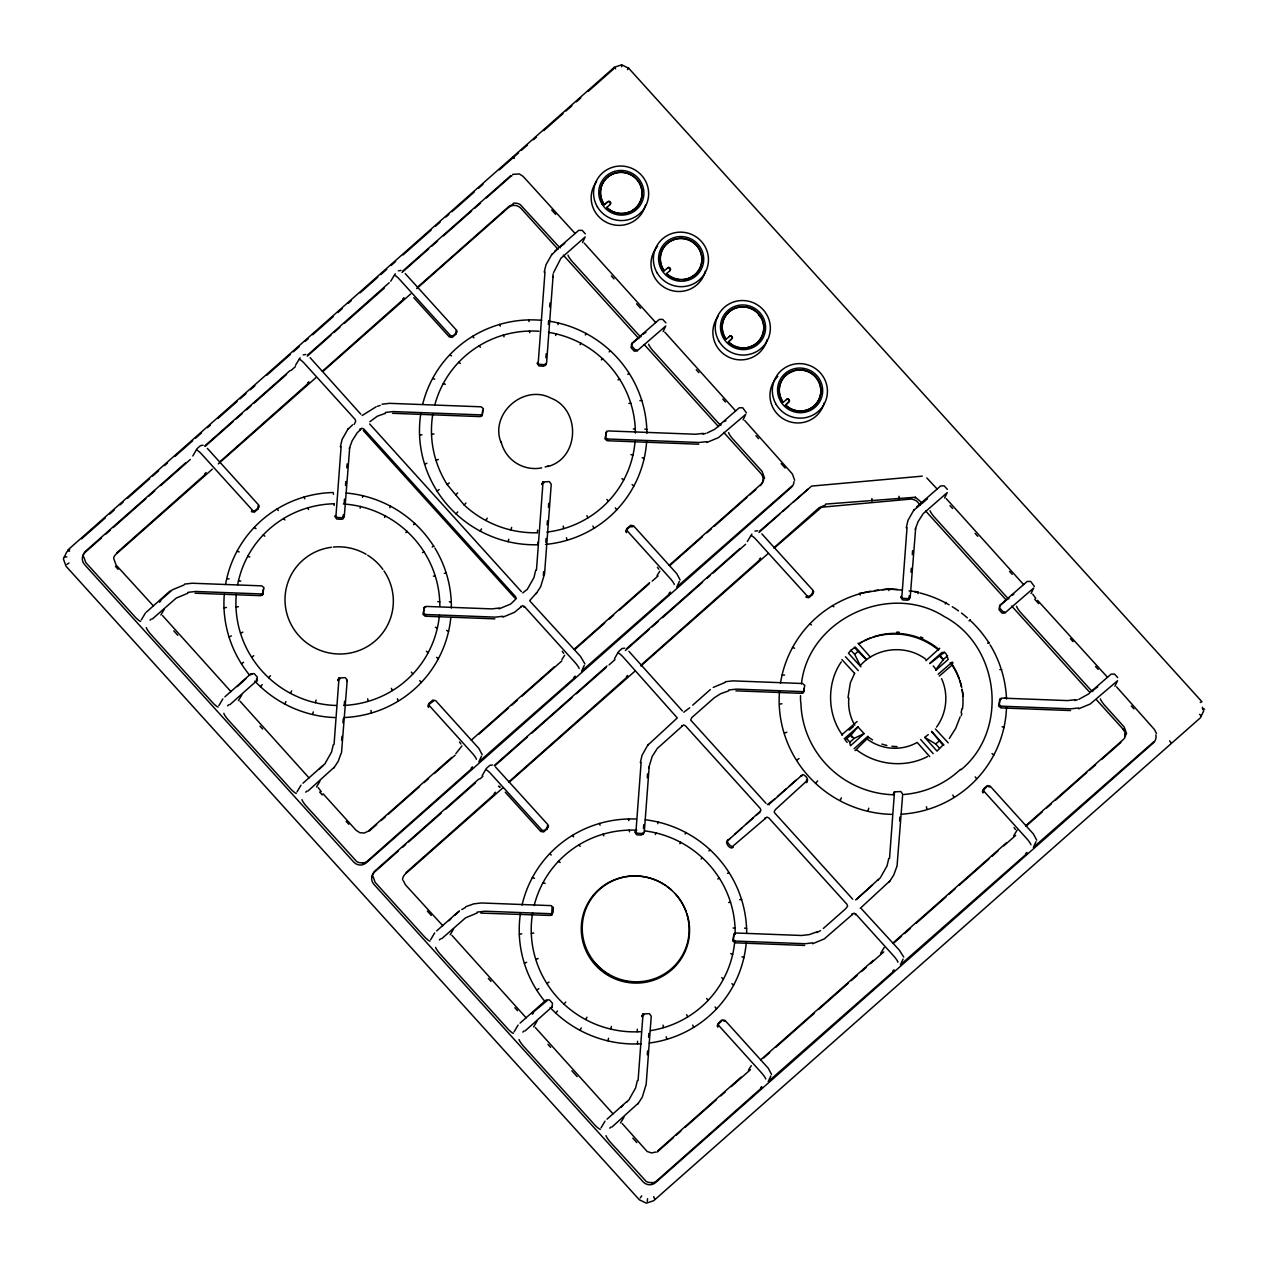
<?xml version="1.0" encoding="UTF-8"?>
<svg xmlns="http://www.w3.org/2000/svg" width="1268" height="1268" viewBox="0 0 1268 1268"><rect width="100%" height="100%" fill="white"/><g stroke="black" fill="none" stroke-linecap="round" stroke-linejoin="round"><path stroke-width="1.5" d="M621.685 66.792L621.621 64.826L614.267 67.331L67.632 550.169L69.597 551.152M360.445 506.423L360.128 508.183M362.791 495.582L362.489 497.341M555.97 333.706L555.669 335.465M558.332 322.864L558.031 324.624M655.746 832.775L655.429 834.534M658.108 821.933L657.791 823.693M263.253 589.319L263.015 593.963L260.907 595.691L195.082 593.202M499.449 608.022L491.857 608.894L426.032 606.405L423.924 608.117L423.686 612.777L425.588 615.376M482.632 410.246L482.395 414.89L480.271 416.617L392.589 413.305M817.321 931.742L809.238 934.611L801.645 935.483L735.82 932.994L733.712 934.706L733.475 939.366L735.377 941.965M803.96 688.508L803.801 691.615L801.693 693.327L735.868 690.838M847.991 697.765L850.337 682.85L854.569 673.419M1075.169 699.714L1067.561 700.586L1001.752 698.097L999.628 699.825L999.406 704.469L1001.308 707.084M871.94 501.066L871.909 498.562M899.075 498.799L899.028 496.279M349.714 447.667L344.31 516.092L342.138 517.756L337.431 517.455L335.893 516.837L341.108 446.653M343.311 514.76L343.026 518.675L341.377 519.309L336.67 519.024L334.831 516.361M344.199 503.031L344.484 499.116M345.498 485.438L345.799 481.523M346.814 467.844L347.115 463.929M334.055 744.474L339.016 678L345.372 677.651L347.21 680.314L341.536 752.526M341.647 740.274L341.948 736.375M342.962 722.728L343.248 718.829M344.262 705.182L344.563 701.283M553.038 276.551L546.587 362.997L544.416 364.661L539.708 364.376L538.155 363.742L544.986 272.002M545.89 357.766L546.175 353.851M548.362 324.497L548.648 320.598M549.678 306.904L549.963 302.989M536.475 569.982L543.037 481.951L549.377 481.602L551.231 484.265L544.511 574.515M543.338 575.529L543.623 571.63M545.811 542.355L546.096 538.44M547.11 524.778L547.411 520.879M548.426 507.216L548.711 503.317M649.153 766.966L644.318 831.856L642.147 833.52L637.439 833.235L635.886 832.6L641.117 762.433M643.462 828.575L643.748 824.66M647.251 777.744L647.536 773.845M638.089 1080.447L643.034 1013.988L649.39 1013.639L651.245 1016.286L646.125 1084.98M647.266 1054.802L647.568 1050.903M648.582 1037.256L648.867 1033.357M915.639 528.55L910.234 596.974L908.062 598.639L903.355 598.337L901.802 597.719L907.032 527.536M889.534 858.341L894.495 791.882L900.835 791.533L902.689 794.18L897.015 866.409M909.235 595.643L908.95 599.558L907.302 600.192L902.594 599.907L900.74 597.244M910.995 572.185L911.28 568.27M912.294 554.591L912.595 550.677M899.598 820.998L899.884 817.099M647.568 1198.672L647.266 1201.367M537.474 532.655L537.569 530.103M637.249 1031.708L637.344 1029.172M637.471 1043.833L637.566 1041.297M340.347 446.827L342.075 439.473L348.224 428.6M333.294 744.649L331.566 752.019L325.432 762.876M544.226 272.176L545.953 264.822L552.103 253.949M552.626 277.375L553.181 273.856M535.698 570.156L533.986 577.526L527.837 588.4M544.099 575.355L540.691 586.624L536.237 593.582M640.356 762.607L642.068 755.237L648.217 744.364M648.74 767.806L652.148 756.52L656.602 749.562M637.329 1080.621L635.601 1087.992L629.451 1098.865M645.713 1085.82L642.305 1097.089L637.852 1104.048M906.271 527.71L907.999 520.34L914.133 509.482M888.773 858.515L887.045 865.885L880.895 876.759M801.455 683.801C808.493 618.974 889.819 581.632 944.311 616.581C999.517 645.555 1009.36 730.035 960.89 769.866M961.128 712.885L961.841 708.86M917.953 593.614L918.27 591.855L909.029 590.888M313.275 711.919L312.61 714.407M316.097 700.11L315.431 702.599M508.801 539.201L508.135 541.69M511.638 527.393L510.972 529.881M608.577 1038.27L607.911 1040.759M611.414 1026.462L610.748 1028.95M868.739 808.191L868.073 810.68M349.302 448.507L352.155 440.757L356.609 433.799M341.124 753.366L338.287 761.117L333.833 768.075M553.577 272.572L560.488 259.147M915.227 529.39L918.08 521.639L922.533 514.681M896.603 867.233L893.75 874.999L889.296 881.957M960.145 716.864L955.723 728.308L949.32 738.467M914.989 498.086L915.353 497.23L919.363 500.575A9.431 1.601 48.5 0 0 922.391 503.301M703.328 433.371L695.736 434.242L608.054 430.93L605.93 432.642L605.708 437.301L607.61 439.901M480.81 913.103L550.233 915.433L551.691 915.116L553.117 912.152L553.355 907.492L551.089 905.621L481.428 902.975L473.82 903.846L465.736 906.715M424.59 606.722L422.926 614.33L425.176 616.216L494.853 618.863M734.378 933.311L732.714 940.919L734.964 942.806L804.641 945.452M1000.293 698.414L998.629 706.038L1000.896 707.909L1070.557 710.556M251.397 511.67L254.313 512.224L257.8 509.15L259.227 506.201L258.545 504.886L207.35 448.381M413.812 297.695L449.284 336.892L452.185 337.447L455.688 334.356L457.114 331.408L456.417 330.108L405.221 273.587M665.906 322.896L662.752 319.393L659.297 319.425L631.813 343.406L631.829 346.085L634.999 349.588L637.915 350.142L665.748 326.003L663.132 331.566M505.266 792.231L540.739 831.428L543.639 831.982L547.142 828.892L548.568 825.943L547.871 824.644L495.566 767.061M552.388 1006.38L551.802 1007.6L552.547 1003.353L549.377 999.85L546.112 1000.024L520.054 1023.117M805.909 597.18L808.826 597.735L812.328 594.66L813.755 591.712L813.057 590.397L761.862 533.891M657.014 748.722L683.595 724.916L685.449 725.819L760.214 808.429L760.911 810.363L759.374 812.075L727.246 841.16A5.944 3.408 45.1 0 0 732.254 846.707L766.981 817.083L768.852 817.987L846.929 904.258L847.626 906.192L845.677 908.744L823.312 928.493M771.546 1074.44L768.234 1068.211L724.995 1020.375L722.094 1019.821L718.591 1022.911L717.165 1025.86L717.862 1027.175M1034.387 586.498L1030.662 581.41L1027.207 581.441L999.723 605.422L999.755 608.117L1002.909 611.604L1005.825 612.159L1033.674 588.035L1031.058 593.582M354.168 424.415L355.722 421.23L355.024 419.296L303.67 362.616A8.131 1.379 48.5 0 0 299.359 359.304M256.564 678.681L256.596 681.376L257.341 677.112L254.171 673.609L250.906 673.784L224.848 696.877M610.082 204.608L610.716 203.308A2.362 2.33 26.1 0 0 608.814 201.216L604.376 204.687L603.314 203.34A20.89 20.542 26.1 0 1 610.558 175.19A20.89 20.542 26.1 0 1 639.104 182.735A20.89 20.542 26.1 0 1 631.876 210.884M482.205 754.698L478.892 748.469L435.669 700.633L432.753 700.079L429.266 703.169L427.839 706.117L428.521 707.417M631.813 343.406L631.068 347.654L634.238 351.157L637.503 350.982M669.916 270.718L670.534 269.434A2.362 2.33 26.1 0 0 668.632 267.326L664.194 270.797L663.148 269.466A20.89 20.542 26.1 0 1 673.086 240.001A20.89 20.542 26.1 0 1 701.236 254.408A20.89 20.542 26.1 0 1 683.135 279.689M499.053 608.862L510.655 604.043L516.266 598.654L515.569 596.721L363.9 429.091L362.03 428.204L357.021 432.959M529.691 600.62L536.649 592.758M680.092 579.904L676.779 573.675L633.556 525.84L630.64 525.285L627.137 528.376L625.71 531.324L626.408 532.639M647.805 745.204L677.286 717.942L622.493 656.317A8.131 1.379 48.5 0 0 618.182 653.004M690.695 719.907L691.821 717.577L714.201 697.828L720.589 693.739L728.672 690.87M812.328 594.66L812.645 591.237M727.832 839.939L726.58 842.507A5.944 4.85 53.5 0 0 731.588 848.054L733.3 847.262M774.098 812.075L775.224 809.745L807.668 780.089A5.944 4.85 53.5 0 0 802.66 774.558L769.819 803.563M889.708 881.117L860.227 908.364M1036.733 840.209L1033.42 833.979L990.181 786.144L987.281 785.589L983.778 788.68L982.351 791.612L983.049 792.928M203.102 445.226L200.471 445.623L196.984 448.698L192.799 455.989M160.862 614.964L164.285 609.242M257.8 509.15L258.133 505.726M262.349 595.374L264.013 587.75L261.763 585.864L192.086 583.232L184.494 584.104M369.86 421.705L377.325 416.205L385.409 413.336M238.416 700.649L241.823 694.927M343.691 517.328L343.026 518.675L343.897 516.932M455.688 334.356L456.004 330.932M338.35 679.347L339.016 678L337.732 680.583L339.903 678.919M346.814 681.154L347.21 680.314M481.729 416.3L483.393 408.676L481.127 406.806L389.593 403.335L382.001 404.207M582.535 242.505L585.166 236.942L560.9 258.307M316.524 786.984L319.932 781.262M604.376 204.687L607.705 201.596M630.275 211.724A20.89 20.542 26.1 0 1 606.69 207.619L606.817 207.366A20.89 20.542 26.1 0 0 641.006 199.837A20.89 20.542 26.1 0 0 619.244 172.258A20.89 20.542 26.1 0 0 603.441 203.086L604.503 204.433M537.093 363.282L538.948 365.929L543.655 366.23L545.953 364.233M429.266 703.169L428.933 706.577M541.737 484.534L543.037 481.951L542.149 483.694M664.194 270.797L663.259 269.212A20.89 20.542 26.1 0 1 679.062 238.368A20.89 20.542 26.1 0 1 700.824 265.947A20.89 20.542 26.1 0 1 666.635 273.476L666.382 273.983M606.595 431.247L604.931 438.855L607.198 440.741L698.731 444.212M461.932 745.917L455.862 753.636M481.491 756.188L478.86 761.846L575.086 677.334M492.444 764.969L489.813 765.365L486.31 768.456L482.141 775.747M564.672 655.176L561.882 659.598M627.137 528.376L626.82 531.799M726.073 339.19L725.153 337.589A20.89 20.542 26.1 0 1 740.94 306.761A20.89 20.542 26.1 0 1 762.718 334.34A20.89 20.542 26.1 0 1 728.514 341.853L728.387 342.106A20.89 20.542 26.1 0 0 762.591 334.594A20.89 20.542 26.1 0 0 740.813 307.014A20.89 20.542 26.1 0 0 725.027 337.843L726.073 339.19L730.526 335.719A2.362 2.33 26.1 0 1 732.413 337.811L728.387 342.106M450.203 934.706L453.611 928.984M584.231 665.446L581.6 671.105L670.233 593.281M624.664 648.17L622.033 648.566L618.53 651.657L614.362 658.948M659.82 571.123L657.046 575.561M743.096 419.93L745.711 414.367L718.354 437.682L706.736 442.5M547.142 828.892L547.459 825.484M679.379 581.394L676.747 587.068L791.787 486.199M783.038 402.527L782.229 400.672A20.89 20.542 26.1 0 1 798.032 369.844A20.89 20.542 26.1 0 1 819.794 397.423A20.89 20.542 26.1 0 1 785.605 404.936L785.478 405.189A20.89 20.542 26.1 0 0 819.667 397.676A20.89 20.542 26.1 0 0 797.905 370.097A20.89 20.542 26.1 0 0 782.102 400.926L783.164 402.273L787.602 398.802A2.362 2.33 26.1 0 1 789.504 400.894L785.478 405.189M551.691 915.116L552.071 907.397M533.622 1026.89L537.03 1021.168M634.824 832.141L636.663 834.788L641.37 835.089L643.684 833.092M642.385 1015.335L643.034 1013.988L641.751 1016.556L643.922 1014.907M803.135 693.01L804.8 685.402L802.549 683.515L732.872 680.868L725.28 681.74M756.093 815.435L760.023 812.202M620.543 1122.957L623.967 1117.235M944.581 498.023L947.228 492.618L922.945 513.841M806.828 781.833L806.416 782.673L807.003 781.453A5.944 3.408 45.1 0 0 806.385 779.979M909.6 598.195L908.95 599.558L909.822 597.814M846.707 738.642L844.219 738.8L857.913 726.833L864.063 733.617L850.495 745.742L849.623 742.588L853.95 738.436L850.876 735.028L846.707 738.642L849.845 742.113M852.001 737.358L850.876 735.028M853.95 738.436L864.063 733.617M718.274 1026.335L718.591 1022.911M855.076 750.624L868.548 737.358M929.84 663.576L944.438 652.323L946.182 653.908L948.21 659.423L935.895 670.201M944.438 652.323L941.934 652.481L929.729 663.386M935.594 669.948L943.408 659.408L947.576 655.794M751.274 1065.659L748.485 1070.097M999.723 605.422L998.978 609.67L1002.148 613.173L1005.413 612.999M770.833 1075.93L768.202 1081.604L893.908 971.019M884.129 947.576L880.721 953.298M983.778 788.68L983.461 792.088M903.054 959.131L900.423 964.805L1026.874 853.586M1017.095 830.128L1013.671 835.85M1036.019 841.683L1033.388 847.357L1153.832 741.732M1114.921 686.273L1117.552 680.726L1090.179 704.025L1078.577 708.844M1122.925 728.989L1124.906 732.302M545.303 365.58L546.175 363.837M643.019 834.439L643.906 832.696M893.607 793.625L894.495 791.882L893.195 794.465M284.745 703.867L285.95 701.584M290.467 693.152L291.672 690.87M480.287 531.149L481.491 528.867M486.009 520.435L487.213 518.152M580.062 1030.202L581.267 1027.936M585.768 1019.504L586.973 1017.221M840.224 800.14L841.429 797.857M384.553 517.423L385.409 515.87M389.799 507.675L390.655 506.122M580.094 344.706L580.95 343.152M585.341 334.958L586.181 333.405M679.87 843.775L680.726 842.221M685.116 834.027L685.956 832.474M945.262 603.948L946.118 602.395M841.286 661.896C826.752 682.628 826.926 713.932 842.428 735.06M936.513 727.103C946.72 713.393 948.733 694.23 941.585 678.697M523.938 607.293L524.445 606.532L522.574 605.629L514.475 612.333L502.857 617.151M640.213 1197.975L641.719 1195.851M855.282 914.83L855.805 914.07L853.935 913.166L824.263 938.922L812.645 943.741M627.533 69.613L628.674 68.218L1201.969 701.759L1200.241 702.504M260.511 686.59L262.175 684.641M268.721 677.667L270.401 675.717M456.036 513.873L457.716 511.923M432.864 413.828A102.296 100.552 26.1 0 0 447.192 484.582L464.199 505.06L465.942 503M555.812 1012.926L557.492 1010.992M564.038 1004.002L565.718 1002.069M815.974 782.863L817.654 780.914M547.665 466.561C579.46 458.461 581.109 409.612 550.914 398.12C523.795 383.776 489.654 413.701 500.971 442.405M850.891 650.278L848.466 653.226L860.893 666.825L854.68 654.383L850.891 650.278L855.393 647.108L866.456 659.455M943.963 744.998L931.536 731.398L942.932 745.109L937.036 751.116L924.752 737.39L928.303 734.568M850.638 735.503L857.913 726.833M295.523 365.247L300.088 357.814M390.687 281.211L395.251 273.761M145.329 613.157L141.366 619.862M222.883 698.842L218.904 705.563M300.992 785.177L297.013 791.882M747.327 541.499L751.876 534.066M434.67 932.899L430.692 939.62M518.089 1025.083L514.111 1031.803M605.01 1121.15L601.048 1127.87M854.68 654.383L858.056 651.387L866.313 659.487M939.144 741.003L935.752 743.999L924.752 737.39M455.751 494.71L457.621 492.983M347.812 429.44L352.615 424.796M551.691 254.789L556.874 249.812M325.02 763.716L319.171 769.311M334.229 767.235L307.981 791.01M527.425 589.224L522.733 592.917M913.721 510.322L927.399 498.847M626.582 1102.272L629.039 1099.689M638.264 1103.223L612 1126.998M878.027 880.166L880.483 877.599M204.83 473.788L206.098 472.489M307.569 383.047L308.837 381.747M402.717 298.994L403.985 297.695M159.546 602.205L160.814 600.905M150.068 620.179L151.161 619.053M227.622 705.864L228.7 704.754M305.731 792.199L306.824 791.073M471.189 768.139L472.457 766.839M573.928 677.397L575.181 676.098M669.076 593.345L670.344 592.045M494.171 793.53L495.439 792.231M626.392 676.732L627.66 675.432M759.358 559.283L760.626 557.983M439.41 939.921L440.503 938.811M532.291 1014.146L533.559 1012.847M522.828 1032.104L523.922 1030.995M609.75 1128.171L610.843 1127.062M760.531 1087.881L761.799 1086.581M892.751 971.082L894.019 969.782M1025.717 853.649L1026.985 852.35M413.574 524.619L414.89 523.399M405.823 532.576L407.139 531.355M601.365 359.858L602.68 358.638M609.115 351.902L610.431 350.681M708.891 850.971L710.207 849.75M701.141 858.927L702.456 857.707M969.037 620.892L970.369 619.672M860.56 665.288C876.632 647.108 906.351 644.524 925.608 659.106M360.809 414.192L310.074 357.639M363.234 430.454L514.919 598.068M521.354 591.617L369.685 423.988M682.374 710.904L628.896 651.324M765.999 803.326L691.234 720.699M852.714 899.155L774.637 812.867M389.213 282.716L307.648 355.056M205.987 473.725L116.719 552.848M308.726 382.968L219.586 462.012M403.874 298.931L322.326 371.27M146.216 612.254L170.007 591.046M159.657 600.984L172.464 589.763L184.082 584.944M152.319 618.99L176.284 598.052L187.886 593.234M237.195 686.67L246.04 678.554M229.857 704.691L257.008 680.536M472.346 768.075L366.832 861.574L362.791 863.571M495.328 793.467L406.045 872.606M627.549 676.668L508.928 781.754M760.515 559.22L641.148 664.971M448.983 920.726L450.806 918.951M441.66 938.748L465.61 917.794L477.228 912.976M532.401 1012.91L547.158 1000.579M525.079 1030.932L552.214 1006.776M761.688 1087.817L656.158 1181.332L652.132 1183.313M302.957 783.212L322.96 765.46M478.844 779.028L375.138 870.767A8.781 8.622 26.1 0 0 372.269 876.711M436.636 930.934L459.349 910.804M606.992 1119.184L626.994 1101.432M621.146 1107.202L623.206 1105.284M925.894 660.723L939.731 648.233M854.093 748.738L867.93 736.264M290.182 370.446L204.925 445.797M69.708 549.361L66.744 551.976L63.4 558.919L66.031 566.241L639.326 1199.782L646.379 1203.174L653.733 1200.669L1200.368 717.831L1203.712 710.888L1202.397 707.227M81.548 538.9L105.26 517.962M109.698 514.031L114.152 510.116M120.064 504.87L123.028 502.255M127.482 498.34L149.703 478.702M152.667 476.086L158.579 470.856M164.507 465.625L167.471 463.01M174.889 456.464L192.657 440.757M195.621 438.142L201.549 432.911M207.477 427.681L210.44 425.049M217.842 418.519L237.1 401.496M240.064 398.881L245.992 393.651M250.43 389.72L254.884 385.805M266.724 375.328L290.435 354.39M293.399 351.775L299.327 346.544M305.239 341.314L308.203 338.699M312.657 334.768L333.389 316.445M337.843 312.53L342.281 308.599M348.209 303.369L351.173 300.754M360.064 292.892L377.832 277.201M380.796 274.57L386.724 269.339M391.162 265.424L395.616 261.493M403.018 254.947L431.168 230.079M435.606 226.164L440.059 222.233M445.971 217.002L448.935 214.387M451.899 211.772L474.121 192.134M478.575 188.219L483.013 184.288M499.307 169.896L518.564 152.889M521.528 150.274L527.456 145.028M533.384 139.797L536.348 137.182M543.75 130.636L563.008 113.629M565.972 111.013L571.9 105.783M576.338 101.852L580.792 97.921M588.193 91.375L613.379 69.138M185.429 463.01L85.796 551.009A8.781 8.622 26.1 0 0 82.943 556.969M402.796 271.003L510.766 175.65M101.44 537.965L85.146 552.341A8.781 8.622 26.1 0 0 84.544 564.561L353.82 862.145A8.781 8.622 26.1 0 0 366.183 862.906L791.137 487.53A8.781 8.622 26.1 0 0 794.006 481.586M105.878 534.034L110.316 530.119M113.28 527.488L145.868 498.72M148.816 496.105L154.744 490.874M160.671 485.644L190.279 459.491M205.083 446.399L233.217 421.547M236.181 418.931L242.109 413.701M246.547 409.786L250.985 405.855M253.949 403.24L286.536 374.472M290.974 370.541L295.412 366.626M307.252 356.165L330.948 335.228M333.912 332.612L339.84 327.382M344.278 323.467L384.252 288.153M402.019 272.446L428.679 248.908M431.643 246.293L437.571 241.063M443.483 235.832L471.617 210.979M474.581 208.364L480.509 203.134M486.421 197.903L510.116 176.965A8.781 8.622 26.1 0 1 512.003 175.713M417.473 287.218L509.197 206.177L513.239 204.18M212.342 469.144L116.07 554.179A8.781 8.622 26.1 0 0 113.613 557.92M218.254 463.914L316.017 377.579M323.419 371.033L410.8 293.843M416.728 288.613L508.547 207.492A8.781 8.622 26.1 0 1 520.91 208.269L558.031 249.289M258.561 507.58L255.074 510.671L251.809 510.846M456.448 332.802L452.961 335.877L449.68 336.052M554.56 251.381L578.699 230.364L582.155 230.332L585.325 233.835M606.69 207.619L610.209 204.354M670.043 270.464L666.508 273.729A20.89 20.542 26.1 0 0 679.505 279.689M631.401 344.23L640.8 335.957M728.514 341.853L731.921 338.857M717.815 426.413L739.26 407.789L742.699 407.757L746.44 412.845M785.605 404.936L788.997 401.94M451.788 757.361L368.433 831.031L364.407 833.028L359.874 832.743L356.07 830.255L323.039 793.752M669.155 565.37L760.911 484.344A8.781 8.622 26.1 0 0 763.78 478.401M471.268 740.147L554.528 666.619M574.008 649.406L649.676 582.583M369.257 831.047L376.675 824.501M381.113 820.586L385.551 816.655M388.515 814.04L419.613 786.572M424.067 782.641L428.505 778.726M434.433 773.48L455.164 755.173M478.86 734.235L508.484 708.083M511.448 705.452L517.376 700.221M521.814 696.306L561.803 660.977M575.133 649.2L604.757 623.032M609.195 619.117L613.649 615.186M619.561 609.956L649.184 583.787M652.148 581.172L658.076 575.941M669.916 565.48L702.504 536.697M706.958 532.766L711.396 528.851M714.359 526.236L746.947 497.452M749.895 494.837L755.823 489.606M494.251 765.555L606.992 665.969M626.471 648.756L739.957 548.521M759.437 531.308L811.615 486.088L922.264 476.15M398.231 851.113L374.488 872.099A8.781 8.622 26.1 0 0 373.886 884.303L643.161 1181.887A8.781 8.622 26.1 0 0 655.508 1182.648L1153.183 743.064A8.781 8.622 26.1 0 0 1155.861 734.854M402.685 847.183L405.665 844.551M408.629 841.936L441.296 813.089M445.75 809.158L475.437 782.927M479.89 778.996L482.854 776.365M494.726 765.872L527.393 737.025M531.847 733.094L571.931 697.685M576.385 693.755L606.072 667.539M609.036 664.908L614.98 659.661M625.378 650.484L649.121 629.499M652.101 626.883L658.029 621.637M662.482 617.706L702.567 582.297M707.021 578.366L709.985 575.735M712.965 573.12L745.616 544.273M758.977 532.465L779.757 514.111M782.736 511.495L788.664 506.249M793.118 502.318L807.97 489.194M774.114 547.522L819.191 507.675L825.563 504.965M503.127 787.602L405.395 873.937A8.781 8.622 26.1 0 0 402.542 879.881M509.054 782.372L634.919 671.2M640.847 665.969L768.186 553.482M774.114 548.251L821.537 507.216L911.882 498.99L916.431 500.781L920.394 505.171M547.903 827.338L544.416 830.413L541.135 830.588M813.089 593.091L809.586 596.182L806.321 596.356M916.605 506.899L940.745 485.898L944.185 485.866L947.355 489.353M454.879 915.227L458.937 911.629M689.744 707.766L683.737 712.22M692.693 705.166L710.381 689.538M727.42 840.763L730.289 838.243M734.6 834.439L741.764 828.099M746.059 824.311L753.24 817.971M767.362 804.625L774.685 799.014M777.553 796.478L786.176 788.87M789.045 786.334L796.225 779.994M1000.547 605.153L1008.726 597.989M878.439 879.326L856.534 899.392M1089.656 692.772L1111.085 674.148L1114.54 674.101L1117.71 677.603M855.662 899.931L872.432 885.112M719.004 1023.45L721.318 1021.39M986.504 787.159L983.017 790.233L1027.555 839.559A8.131 1.379 48.5 0 1 1030.932 844.757M657.775 1150.773L741.13 1077.118M760.61 1059.905L873.351 960.32M892.83 943.107L1006.316 842.871M1025.796 825.658L1122.957 739.878A8.781 8.622 26.1 0 0 1125.825 733.918M657.109 1152.105L673.419 1137.713M676.383 1135.098L680.821 1131.167M685.259 1127.236L716.372 1099.752M720.826 1095.837L725.264 1091.907M731.192 1086.676L750.45 1069.669M763.78 1057.892L769.708 1052.646M775.636 1047.416L814.151 1013.386M818.605 1009.471L848.229 983.286M851.193 980.671L857.12 975.441M861.558 971.51L866.012 967.595M870.45 963.664L883.78 951.888M894.162 942.726L901.564 936.18M904.528 933.565L910.456 928.335M916.384 923.104L946.007 896.92M948.971 894.305L954.899 889.074M959.337 885.143L988.977 858.975M991.941 856.36L997.868 851.129M1003.796 845.883L1015.636 835.422M1026.018 826.26L1042.312 811.869M1046.75 807.938L1051.204 804.007M1055.642 800.092L1086.755 772.608M1089.719 769.993L1095.647 764.762M1101.575 759.516L1120.833 742.509M437.064 491.033L439.108 489.527M241.522 663.75L243.567 662.245M447.239 484.471L449.284 482.965M251.714 657.189L253.758 655.683M796.986 760.023L799.03 758.518M536.824 990.086L538.868 988.596M547.015 983.524L549.06 982.034M720.763 424.32L714.55 429.392L707.053 432.99M841.603 734.933L857.105 721.524M849.164 730.178L853.412 726.516M938.146 674.259L952.236 662.07L953.029 663.069M939.334 676.082L952.046 665.082M66.919 564.418L69.011 562.96M560.202 246.895L564.72 243.393M1092.588 690.68L1097.708 686.891M642.67 334.419L645.951 332.39M1089.244 693.596L1078.878 699.334M724.171 421.578L725.914 420.754M1012.133 595.231L1013.829 594.201M424.621 464.183L426.92 463.2M436.097 460.395L438.379 459.412M229.096 636.901L231.378 635.918M240.571 633.112L242.854 632.13M784.559 733.173L786.842 732.191M524.397 963.252L526.68 962.269M535.873 959.464L538.155 958.481M627.723 374.298L629.419 373.521M618.007 379.893L619.703 379.116M422.482 552.61L424.162 551.834M432.198 547.015L433.878 546.239M713.25 687.399L724.868 682.58M461.806 909.505L465.34 907.555M987.661 643.288L989.341 642.511M727.499 873.367L729.195 872.59M717.783 878.962L719.479 878.185M816.909 932.582L820.444 930.633M480.683 415.777L482.395 414.937L393.112 411.577L385.377 412.465M261.319 594.851L263.015 594.01L195.605 591.474L187.854 592.362M423.924 608.069L425.62 607.245M802.105 692.486L803.801 691.662L736.391 689.11L728.64 689.998M550.645 914.593L552.357 913.768L484.947 911.216L477.196 912.104M999.628 699.778L1001.34 698.937M733.712 934.659L735.408 933.834M927.479 756.584C905.193 768.139 876.616 765.317 856.803 749.99M376.152 406.806L362.173 415.492M398.358 270.829L400.989 270.433M303.211 354.882L305.842 354.485M754.999 531.134L757.63 530.737M433.624 700.998L428.489 704.723L473.027 754.048A8.131 1.379 48.5 0 1 476.403 759.247M419.597 435.162L421.975 434.75M431.596 434.385L433.973 433.973M224.071 607.879L226.449 607.467M236.054 607.103L238.432 606.69M779.535 704.152L781.912 703.74M519.373 934.231L521.75 933.819M531.371 933.454L533.749 933.026M512.652 174.382L519.325 173.938L523.129 176.41L575.086 233.471M667.412 267.96L668.521 267.58A2.362 2.33 26.1 0 1 670.407 269.688M729.29 336.337L730.4 335.972A2.362 2.33 26.1 0 1 732.302 338.065M786.382 399.42L787.476 399.055A2.362 2.33 26.1 0 1 789.378 401.148M655.889 1152.041L651.467 1152.929L647.155 1151.487L622.208 1123.559M377.468 406.267L380.21 405.443M702.932 434.211L705.674 433.387M1074.757 700.554L1077.499 699.746M542.371 483.314L543.909 482.87M64.288 557.112L66.824 556.89M639.912 400.625L641.846 400.371M628.912 403.446L630.846 403.192M444.386 573.342L446.304 573.088M433.387 576.163L435.304 575.91M999.85 669.615L1001.783 669.361M739.688 899.694L741.621 899.44M728.688 902.515L730.622 902.245M250.493 674.624L251.936 674.338M800.536 776.19L801.994 775.905M706.704 441.629L699.254 442.484L606.215 438.95M502.825 616.28L495.376 617.136L424.194 614.441M1078.545 707.972L1071.08 708.828L999.913 706.133M812.614 942.869L805.164 943.725L733.982 941.014M530.23 601.412L580.411 656.317L584.944 663.957M901.643 590.127L888.71 588.78L859.45 593.361L860.275 595.088M861.59 908.95L899.234 950.017L903.751 957.086M226.782 578.668L229.112 578.826M238.495 580.918L240.825 581.061M782.245 674.941L784.575 675.099M825.563 504.093L915.353 497.23M644.841 429.075L646.87 429.392M633.334 428.901L635.347 429.202M449.316 601.793L451.345 602.11M437.793 601.618L439.822 601.92M1004.779 698.066L1006.808 698.383M744.617 928.144L746.646 928.445M733.094 927.954L735.123 928.271M891.911 746.313L897.031 746.63M432.594 378.53L434.718 379.211M443.245 383.618L445.369 384.283M237.053 551.247L239.177 551.929M247.704 556.319L249.828 557.001M792.516 647.52L794.656 648.202M532.37 877.599L534.494 878.28M543.005 882.671L545.145 883.352M1202.413 708.558L1204.6 709.081M881.91 744.11L886.855 745.473M633.144 526.68L629.879 526.854L626.376 529.945L670.915 579.254A8.131 1.379 48.5 0 1 674.291 584.453M988.137 786.509L989.785 786.984M722.95 1020.74L724.599 1021.215M449.728 354.771L451.519 355.912M458.604 362.315L460.395 363.456M809.65 623.761L811.457 624.902M254.186 527.488L255.993 528.629M263.062 535.033L264.869 536.174M549.504 853.84L551.295 854.981M558.38 861.368L560.171 862.509M642.179 457.732L644.16 458.604M630.941 454.515L632.922 455.386M1002.116 726.722L1004.097 727.594M446.653 630.45L448.618 631.321M435.415 627.232L437.381 628.104M741.954 956.785L743.936 957.673M730.717 953.584L732.698 954.455M512.7 157.042L514.332 158.31M621.621 64.826L628.674 68.218M499.861 786.905L498.546 786.208L499.893 787.111M472.552 336.305L473.899 337.795M479.066 345.752L480.413 347.242M832.49 605.296L833.837 606.786M277.01 509.023L278.374 510.513M283.525 518.469L284.888 519.959M572.328 835.358L573.675 836.864M578.842 844.805L580.189 846.311M632.114 484.614L633.889 486.024M621.938 478.575L623.713 479.986M992.036 753.604L993.811 755.015M436.572 657.331L438.348 658.742M426.397 651.292L428.172 652.687M731.874 983.683L733.649 985.093M721.698 977.644L723.473 979.039M868.263 737.104L872.558 739.91M614.267 67.331L615.582 68.868M1199.639 714.312L1201.256 716.024M940.333 656.016L943.408 659.408M940.111 656.491L943.17 659.883M937.131 488.988L926.797 477.941M1023.593 584.548L946.245 498.625M1107.471 677.239L1037.557 600.35M655.683 322.532L584.199 243.091M735.646 410.895L664.797 332.153M153.412 605.93L116.101 565.068L113.851 558.808M230.95 691.631L162.526 615.566M309.075 777.95L240.08 701.252M442.754 925.672L405.443 884.826L403.382 880.8M526.172 1017.855L451.868 935.308M613.094 1113.922L535.286 1027.492M975.235 776.904L976.677 778.774M615.313 507.913L616.755 509.784M606.912 499.418L608.339 501.272M419.771 680.631L421.214 682.501M411.371 672.135L412.813 673.99M715.073 1006.982L716.515 1008.837M706.672 998.471L708.115 1000.341M935.419 728.989L948.226 742.858M845.487 656.745L858.293 670.614M841.857 659.55L854.695 673.451M949.97 505.599L952.617 508.516M975.124 533.384L977.771 536.316M1009.534 571.408L1012.181 574.341M1034.672 599.209L1038.65 603.6M1070.414 638.692L1073.061 641.624M1095.552 666.492L1098.199 669.409M1131.294 705.975L1133.941 708.907M925.688 511.02L1006.427 600.255M1011.721 606.104L1089.83 692.407M1096.44 699.73L1125.271 731.573M551.659 209.997L555.638 214.387M611.35 275.948L613.997 278.881M636.552 303.813L640.53 308.203M696.243 369.765L698.89 372.697M722.776 399.087L725.423 402.019M755.934 435.732L758.597 438.665M781.136 463.597L785.114 467.987M563.341 255.153L638.898 338.667M644.207 344.531L718.449 426.571M723.759 432.436L760.879 473.455A8.781 8.622 26.1 0 1 760.277 485.676M807.97 596.816L755.459 538.868A8.131 1.379 48.5 0 0 751.147 535.556M451.329 336.527L398.818 278.564A8.131 1.379 48.5 0 0 394.507 275.267M855.805 914.07L894.59 957.007A8.131 1.379 48.5 0 1 897.966 962.206M524.445 606.532L575.751 663.307A8.131 1.379 48.5 0 1 579.143 668.505M253.441 511.305L200.93 453.358A8.131 1.379 48.5 0 0 196.619 450.061M542.783 831.063L490.272 773.1A8.131 1.379 48.5 0 0 485.961 769.803M717.831 1024.512L762.369 1073.79A8.131 1.379 48.5 0 1 765.745 1078.989M115.451 566.4L118.114 569.332M173.795 630.862L177.774 635.268M259.972 726.104L262.619 729.037M319.631 792.04L322.278 794.957M346.148 821.331L348.795 824.263M427.332 911.058L431.31 915.448M488.323 978.452L490.97 981.384M514.84 1007.759L517.487 1010.691M547.982 1044.388L550.629 1047.32M571.836 1070.763L577.146 1076.611M632.827 1138.157L636.805 1142.547M854.363 647.219L858.056 651.387M935.752 743.999L939.461 748.152M858.008 643.161L870.53 657.284M920.647 739.529L933.169 753.636M499.513 324.37L500.337 326.098M503.238 335.037L504.062 336.781M599.288 823.423L600.113 825.167M303.971 497.088L304.811 498.815M603.013 834.106L603.837 835.834M307.696 507.755L308.536 509.498M929.729 756.6L917.192 742.446A45.759 44.982 26.1 0 1 867.566 739.371M933.216 665.938L936.45 669.9M845.201 740.005L847.167 742.43M1169.635 740.829L1170.919 742.81M1035.782 598.29L1032.723 594.185M321.264 791.692L318.189 787.571M1116.585 686.876L1154.435 729.512L1156.511 733.522M744.76 420.516L792.405 473.994L794.656 480.255M1014.051 827.56L1015.43 829.526M657.41 567.256L658.789 569.237M562.247 651.308L563.642 653.274M459.523 742.049L460.902 744.015M952.854 795.02L953.853 797.239M592.917 526.03L593.931 528.249M586.878 515.616L587.876 517.835M692.693 1025.099L693.691 1027.318M686.654 1014.685L687.652 1016.904M397.391 698.747L398.39 700.966M391.352 688.334L392.351 690.553M653.654 1196.596L654.621 1198.862M901.152 596.404L901.802 597.719M537.505 362.442L538.155 363.742M635.236 831.301L635.886 832.6M335.243 515.537L335.893 516.837M888.71 588.78L888.963 590.587M528.772 319.79L529.041 321.596M529.469 330.932L529.739 332.755M628.548 818.843L628.801 820.665M629.245 830.001L629.499 831.824M333.928 503.65L334.197 505.472M926.417 806.733L926.892 809.174M851.985 913.832L852.191 914.64M768.947 804.102L769.153 804.911M765.048 817.749L765.254 818.557M681.645 725.581L681.851 726.39M566.479 537.727L566.97 540.184M563.23 526.093L563.705 528.55M666.255 1036.796L666.73 1039.253M663.005 1025.146L663.481 1027.603M520.625 606.294L520.847 607.103M360.08 428.869L360.286 429.678M370.953 710.445L371.429 712.901M367.704 698.811L368.18 701.267M1126.602 733.712L1124.193 727.008L1104.301 704.945A9.431 1.601 48.5 0 1 1100.386 698.922M764.556 478.179L762.163 471.49L732.476 438.601A9.431 1.601 48.5 0 1 728.545 432.562M373.046 876.505L375.154 882.338L424.954 937.29A9.431 1.601 48.5 0 0 429.963 941.125M83.704 556.747L85.828 562.596L135.628 617.548A9.431 1.601 48.5 0 0 140.621 621.368M333.5 494.314L333.23 492.507A114.104 112.155 26.1 0 0 225.561 584.516M800.488 695.672L800.584 701.632M537.79 542.229L537.711 544.764A114.104 112.155 26.1 0 1 420.786 413.733M784.955 376.311A20.89 20.542 26.1 0 1 787.697 373.997M789.219 373.03A20.89 20.542 26.1 0 1 792.484 371.508M824.232 402.748A27.642 27.183 26.1 0 1 784.068 419.312A27.642 27.183 26.1 0 1 777.76 376.422M758.565 314.543A20.89 20.542 26.1 0 1 760.689 317.491M767.14 339.666A27.642 27.183 26.1 0 1 728.577 357.069A27.642 27.183 26.1 0 1 718.338 316.017M686.86 913.467A54.35 53.415 26.1 0 1 650.5 981.178A54.35 53.415 26.1 0 1 582.9 941.934A54.35 53.415 26.1 0 1 623.967 876.965M625.821 876.632A54.35 53.415 26.1 0 1 644.635 876.822M646.49 877.202A54.35 53.415 26.1 0 1 665.541 885.381M667.095 886.475A54.35 53.415 26.1 0 1 671.517 890.041M675.543 894.051A54.35 53.415 26.1 0 1 686.242 911.692M627.121 981.384A50.054 49.198 26.1 0 1 623.682 980.75M613.76 977.47A50.054 49.198 26.1 0 1 610.621 975.916M609.1 975.076A50.054 49.198 26.1 0 1 594.692 962.57M296.284 793.388A9.431 1.601 48.5 0 1 291.275 789.568L227.749 719.352A9.431 1.601 48.5 0 1 223.834 713.329M362.791 862.684A8.131 7.988 26.1 0 1 356.688 861.511L305.873 805.687A9.431 1.601 48.5 0 1 301.942 799.648M146.296 627.628A9.431 1.601 48.5 0 0 150.21 633.667L213.167 703.233A9.431 1.601 48.5 0 0 218.159 707.068M648.598 344.199A9.431 1.601 48.5 0 0 652.513 350.237L717.878 422.482A9.431 1.601 48.5 0 0 720.906 425.192M513.223 203.292A9.431 9.256 26.1 0 1 520.292 204.655L557.334 245.041A9.431 1.601 48.5 0 0 560.361 247.767M640.942 336.828A9.431 1.601 48.5 0 1 637.931 334.118L571.916 261.176A9.431 1.601 48.5 0 1 568.001 255.137M383.982 570.901A54.35 53.415 26.1 0 1 362.505 649.089A54.35 53.415 26.1 0 1 287.329 615.249A54.35 53.415 26.1 0 1 331.455 547.269M333.326 547.063A54.35 53.415 26.1 0 1 366.103 554.274M367.72 555.257A54.35 53.415 26.1 0 1 382.888 569.364M608.688 201.469A2.362 2.33 26.1 0 1 610.59 203.562M645.444 205.162A27.642 27.183 26.1 0 1 606.881 222.566A27.642 27.183 26.1 0 1 596.642 181.514M705.262 271.289A27.642 27.183 26.1 0 1 665.89 288.28A27.642 27.183 26.1 0 1 657.585 246.246M854.822 725.296A45.759 44.982 26.1 0 1 848.863 697.939M896.793 632.098A68.694 67.521 26.1 0 1 899.234 632.209M920.647 637.011A68.694 67.521 26.1 0 1 922.914 637.947M960.573 769.28A94.387 92.77 26.1 0 1 903.751 794.497M893.686 794.767A94.387 92.77 26.1 0 1 800.885 702.52M860.322 642.971A67.378 66.237 26.1 0 1 862.383 641.766M864.475 640.657A67.378 66.237 26.1 0 1 871.005 637.756M873.24 636.948A67.378 66.237 26.1 0 1 938.7 649.216M951.539 663.402A67.378 66.237 26.1 0 1 959.099 678.285M959.876 680.536A67.378 66.237 26.1 0 1 961.683 687.446M962.111 689.792A67.378 66.237 26.1 0 1 962.539 708.701M961.794 713.377A67.378 66.237 26.1 0 1 961.303 715.691M858.705 643.748A68.694 67.521 26.1 0 1 938.605 650.119M950.303 662.593A68.694 67.521 26.1 0 1 961.493 686.733M962.032 689.095A68.694 67.521 26.1 0 1 963.109 696.29M1124.637 733.728A8.781 8.622 26.1 0 1 1124.811 735.979M600.303 1129.36A9.431 1.601 48.5 0 1 595.31 1125.54L522.955 1045.593A9.431 1.601 48.5 0 1 519.04 1039.57M652.117 1182.442A8.131 7.988 26.1 0 1 646.03 1181.253L609.892 1141.66A9.431 1.601 48.5 0 1 605.961 1135.637M435.621 947.386A9.431 1.601 48.5 0 0 439.552 953.409L508.373 1029.473A9.431 1.601 48.5 0 0 513.381 1033.309M1016.508 606.215A9.431 1.601 48.5 0 0 1020.423 612.254L1089.719 688.825A9.431 1.601 48.5 0 0 1092.747 691.551M1008.868 598.861A9.431 1.601 48.5 0 1 1005.841 596.134L933.961 516.694A9.431 1.601 48.5 0 1 930.03 510.671M548.505 465.768A34.315 33.745 26.1 0 1 545.161 467.004M541.705 467.876A34.315 33.745 26.1 0 1 501.05 441.391M746.281 942.298A114.104 112.155 26.1 0 1 649.248 1043.041M641.354 1043.786A114.104 112.155 26.1 0 1 550.138 1007.474M544.875 1001.466A114.104 112.155 26.1 0 1 520.546 912.801M522.036 905.146A114.104 112.155 26.1 0 1 635.886 819.017M645.222 819.762A114.104 112.155 26.1 0 1 746.678 932.471M734.521 943.455A102.296 100.552 26.1 0 1 650.452 1030.63M640.974 1031.677A102.296 100.552 26.1 0 1 532.639 912.881M534.177 905.558A102.296 100.552 26.1 0 1 636.774 830.207M644.429 830.857A102.296 100.552 26.1 0 1 735.139 934.025M1006.538 706.799A114.104 112.155 26.1 0 1 901.279 814.199M891.784 814.373A114.104 112.155 26.1 0 1 779.535 691.044M780.47 683.214A114.104 112.155 26.1 0 1 832.188 605.898M833.853 604.899A114.104 112.155 26.1 0 1 870.672 591.221M874.603 590.571A114.104 112.155 26.1 0 1 878.55 590.048M882.496 589.683A114.104 112.155 26.1 0 1 888.408 589.382M890.247 589.351A114.104 112.155 26.1 0 1 897.681 589.525M914.355 591.665A114.104 112.155 26.1 0 1 917.969 592.457M919.76 592.901A114.104 112.155 26.1 0 1 949.066 604.804M952.268 606.722A114.104 112.155 26.1 0 1 958.513 610.859M961.524 613.094A114.104 112.155 26.1 0 1 967.31 617.817M970.068 620.29A114.104 112.155 26.1 0 1 989.056 643.13M990.086 644.794A114.104 112.155 26.1 0 1 1000.88 668.109M1001.482 669.964A114.104 112.155 26.1 0 1 1006.507 698.985M450.79 617.912A114.104 112.155 26.1 0 1 344.072 717.545M334.704 717.561A114.104 112.155 26.1 0 1 254.836 681.122M249.574 675.115A114.104 112.155 26.1 0 1 224.309 594.28M346.18 493.03A114.104 112.155 26.1 0 1 433.814 546.365M434.861 548.03A114.104 112.155 26.1 0 1 451.36 608.085M439.41 615.234A102.296 100.552 26.1 0 1 343.771 705.42M336.194 705.484A102.296 100.552 26.1 0 1 236.339 594.042M237.671 584.691A102.296 100.552 26.1 0 1 333.88 503.776M343.39 503.967A102.296 100.552 26.1 0 1 439.837 605.787M646.664 441.264A114.104 112.155 26.1 0 1 545.525 544.416M422.704 404.191A114.104 112.155 26.1 0 1 541.721 320.313M549.155 321.2A114.104 112.155 26.1 0 1 646.902 433.402M635.109 440.614A102.296 100.552 26.1 0 1 546.888 532.084M537.426 532.766A102.296 100.552 26.1 0 1 464.199 505.06M434.876 404.682A102.296 100.552 26.1 0 1 538.916 331.249M548.442 332.343A102.296 100.552 26.1 0 1 635.379 433.07M776.206 404.508A27.642 27.183 26.1 0 0 823.931 404.508A27.642 27.183 26.1 0 0 799.506 363.615A27.642 27.183 26.1 0 0 776.206 404.508M780.739 401.544A22.65 22.253 26.1 0 0 819.825 401.528A22.65 22.253 26.1 0 0 799.823 368.037A22.65 22.253 26.1 0 0 780.739 401.544M719.115 341.425A27.642 27.183 26.1 0 0 766.839 341.425A27.642 27.183 26.1 0 0 742.414 300.532A27.642 27.183 26.1 0 0 719.115 341.425M723.648 338.445A22.65 22.253 26.1 0 0 762.734 338.445A22.65 22.253 26.1 0 0 742.731 304.954A22.65 22.253 26.1 0 0 723.648 338.445M589.493 954.883A53.636 52.717 26.1 0 0 682.073 955.834A53.636 52.717 26.1 0 0 635.522 876.014A53.636 52.717 26.1 0 0 589.493 954.883M597.418 206.922A27.642 27.183 26.1 0 0 645.143 206.922A27.642 27.183 26.1 0 0 620.718 166.029A27.642 27.183 26.1 0 0 597.418 206.922M601.951 203.958A22.65 22.253 26.1 0 0 641.037 203.958A22.65 22.253 26.1 0 0 621.035 170.451A22.65 22.253 26.1 0 0 601.951 203.958M657.236 273.048A27.642 27.183 26.1 0 0 704.96 273.032A27.642 27.183 26.1 0 0 680.536 232.139A27.642 27.183 26.1 0 0 657.236 273.048M661.769 270.068A22.65 22.253 26.1 0 0 700.855 270.068A22.65 22.253 26.1 0 0 680.853 236.561A22.65 22.253 26.1 0 0 661.769 270.068"/></g></svg>
